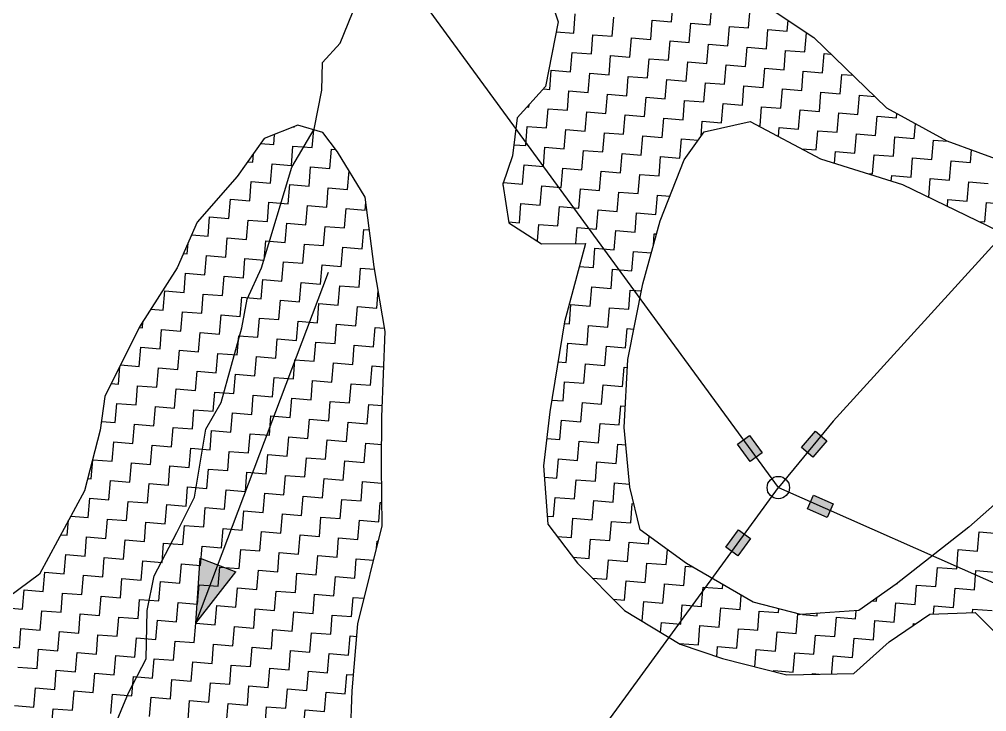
# Model space of a CAD drawing. Header units: metres. Extents: x 286589 to 288713, y 2001360 to 2004418.
# Drawn here: x 287109.2 to 287371.2, y 2003675.7 to 2003863 of the extents above; entities that cross this region are included whole.
import ezdxf

# ---------------------------------------------------------------- set-up
doc = ezdxf.new("R2010")
doc.units = ezdxf.units.M
doc.header["$MEASUREMENT"] = 0
for name, color, linetype in [('LINE_WATER', 4, 'Continuous'), ('POLY_HATCH', 12, 'Continuous'), ('POLY_PARCEL', 6, 'Continuous')]:
    doc.layers.add(name, color=color, linetype=linetype)

msp = doc.modelspace()

# ---------------------------------------------------------------- hatches: boundary and pattern name
for points in [[(287306.94, 2003750.42), (287303.68, 2003748.04), (287307.12, 2003743.34), (287310.38, 2003745.72)], [(287327.91, 2003748.93), (287324.87, 2003751.57), (287321.05, 2003747.16), (287324.09, 2003744.52)], [(287328.04, 2003728.21), (287329.67, 2003731.9), (287324.34, 2003734.26), (287322.71, 2003730.57)], [(287300.53, 2003720.17), (287303.78, 2003717.79), (287307.22, 2003722.5), (287303.96, 2003724.87)]]:
    msp.add_hatch(color=256).paths.add_polyline_path(points)
h = msp.add_hatch(color=256)
h.paths.add_polyline_path([(287162.99, 2003715.33), (287158.17, 2003717.16), (287157.03, 2003699.56)])
h.paths.add_polyline_path([(287157.03, 2003699.56), (287167.82, 2003713.51), (287162.99, 2003715.33)])

# ---------------------------------------------------------------- linework, layer by layer
for points in [[(287157.03, 2003699.56), (287192.96, 2003794.6)], [(287157.03, 2003699.56), (287158.17, 2003717.16)], [(287158.17, 2003717.16), (287167.82, 2003713.51)], [(287157.03, 2003699.56), (287167.82, 2003713.51)]]:
    msp.add_lwpolyline(points)
for points in [[(287307.12, 2003743.34), (287303.68, 2003748.04), (287306.94, 2003750.42), (287310.38, 2003745.72)], [(287321.05, 2003747.16), (287324.87, 2003751.57), (287327.91, 2003748.93), (287324.09, 2003744.52)], [(287324.34, 2003734.26), (287329.67, 2003731.9), (287328.04, 2003728.21), (287322.71, 2003730.57)], [(287307.22, 2003722.5), (287303.78, 2003717.79), (287300.53, 2003720.17), (287303.96, 2003724.87)]]:
    msp.add_lwpolyline(points, close=True)
msp.add_circle((287314.78, 2003736.28), 3.04)
at = {"layer": 'LINE_WATER'}
for p, q in [((287196.11, 2003856.55), (287200.59, 2003867.7)), ((287191.32, 2003851.38), (287196.11, 2003856.55)), ((287191.1, 2003843.85), (287191.32, 2003851.38)), ((287189.05, 2003833.3), (287191.1, 2003843.85)), ((287183.05, 2003823.07), (287189.05, 2003833.3)), ((287174.8, 2003795.76), (287183.05, 2003823.07)), ((287170.94, 2003787.34), (287174.8, 2003795.76)), ((287169.51, 2003779.52), (287170.94, 2003787.34)), ((287163.89, 2003759.33), (287169.51, 2003779.52)), ((287159.72, 2003752.13), (287163.89, 2003759.33)), ((287156.64, 2003733.72), (287159.72, 2003752.13)), ((287151.89, 2003724.18), (287156.64, 2003733.72)), ((287145.76, 2003712.37), (287151.89, 2003724.18)), ((287143.8, 2003703), (287145.76, 2003712.37)), ((287143.53, 2003689.92), (287143.8, 2003703)), ((287138.81, 2003680.78), (287143.53, 2003689.92)), ((287134.85, 2003671.18), (287138.81, 2003680.78))]:
    msp.add_line(p, q, dxfattribs=at)
at = {"layer": 'POLY_HATCH', "linetype": 'Continuous'}
for p, q in [((287285.86, 2003862.4), (287286.29, 2003867.62)), ((287296.3, 2003861.55), (287296.73, 2003866.76)), ((287306.74, 2003860.7), (287307.16, 2003865.91)), ((287259.35, 2003859.31), (287259.77, 2003864.52)), ((287269.78, 2003858.46), (287270.21, 2003863.67)), ((287280.22, 2003857.6), (287280.65, 2003862.82)), ((287280.65, 2003862.82), (287285.86, 2003862.4)), ((287290.66, 2003856.75), (287291.08, 2003861.97)), ((287291.08, 2003861.97), (287296.3, 2003861.55)), ((287317.17, 2003859.85), (287317.41, 2003862.78)), ((287254.64, 2003859.69), (287259.35, 2003859.31)), ((287301.09, 2003855.9), (287301.52, 2003861.12)), ((287301.52, 2003861.12), (287306.74, 2003860.7)), ((287311.53, 2003855.05), (287311.95, 2003860.27)), ((287311.95, 2003860.27), (287317.17, 2003859.85)), ((287321.97, 2003854.2), (287322.39, 2003859.42)), ((287322.39, 2003859.42), (287322.45, 2003859.41)), ((287264.14, 2003853.66), (287264.57, 2003858.88)), ((287264.57, 2003858.88), (287269.78, 2003858.46)), ((287274.58, 2003852.81), (287275, 2003858.03)), ((287275, 2003858.03), (287280.22, 2003857.6)), ((287285.01, 2003851.96), (287285.44, 2003857.18)), ((287285.44, 2003857.18), (287290.66, 2003856.75)), ((287253.63, 2003854.52), (287253.71, 2003854.51)), ((287253.71, 2003854.51), (287253.76, 2003855.15)), ((287258.5, 2003848.87), (287258.92, 2003854.09)), ((287258.92, 2003854.09), (287264.14, 2003853.66)), ((287295.45, 2003851.11), (287295.88, 2003856.33)), ((287295.88, 2003856.33), (287301.09, 2003855.9)), ((287305.89, 2003850.26), (287306.31, 2003855.48)), ((287306.31, 2003855.48), (287311.53, 2003855.05)), ((287316.32, 2003849.41), (287316.75, 2003854.63)), ((287316.75, 2003854.63), (287321.97, 2003854.2)), ((287268.93, 2003848.02), (287269.36, 2003853.24)), ((287269.36, 2003853.24), (287274.58, 2003852.81)), ((287279.37, 2003847.17), (287279.8, 2003852.39)), ((287279.8, 2003852.39), (287285.01, 2003851.96)), ((287289.81, 2003846.32), (287290.23, 2003851.54)), ((287290.23, 2003851.54), (287295.45, 2003851.11)), ((287326.76, 2003848.56), (287327.18, 2003853.78)), ((287327.18, 2003853.78), (287329.03, 2003853.63)), ((287252.85, 2003844.08), (287253.28, 2003849.3)), ((287253.28, 2003849.3), (287258.5, 2003848.87)), ((287300.24, 2003845.47), (287300.67, 2003850.69)), ((287300.67, 2003850.69), (287305.89, 2003850.26)), ((287310.68, 2003844.62), (287311.1, 2003849.83)), ((287311.1, 2003849.83), (287316.32, 2003849.41)), ((287321.12, 2003843.77), (287321.54, 2003848.98)), ((287321.54, 2003848.98), (287326.76, 2003848.56)), ((287263.29, 2003843.23), (287263.72, 2003848.44)), ((287263.72, 2003848.44), (287268.93, 2003848.02)), ((287273.73, 2003842.38), (287274.15, 2003847.59)), ((287274.15, 2003847.59), (287279.37, 2003847.17)), ((287284.16, 2003841.53), (287284.59, 2003846.74)), ((287284.59, 2003846.74), (287289.81, 2003846.32)), ((287331.55, 2003842.92), (287331.98, 2003848.13)), ((287331.98, 2003848.13), (287334.95, 2003847.89)), ((287251.16, 2003844.22), (287252.85, 2003844.08)), ((287257.65, 2003838.43), (287258.07, 2003843.65)), ((287258.07, 2003843.65), (287263.29, 2003843.23)), ((287294.6, 2003840.67), (287295.02, 2003845.89)), ((287295.02, 2003845.89), (287300.24, 2003845.47)), ((287305.04, 2003839.82), (287305.46, 2003845.04)), ((287305.46, 2003845.04), (287310.68, 2003844.62)), ((287315.47, 2003838.97), (287315.9, 2003844.19)), ((287315.9, 2003844.19), (287321.12, 2003843.77)), ((287268.08, 2003837.58), (287268.51, 2003842.8)), ((287268.51, 2003842.8), (287273.73, 2003842.38)), ((287278.52, 2003836.73), (287278.94, 2003841.95)), ((287278.94, 2003841.95), (287284.16, 2003841.53)), ((287288.96, 2003835.88), (287289.38, 2003841.1)), ((287289.38, 2003841.1), (287294.6, 2003840.67)), ((287325.91, 2003838.12), (287326.33, 2003843.34)), ((287326.33, 2003843.34), (287331.55, 2003842.92)), ((287336.34, 2003837.27), (287336.77, 2003842.49)), ((287336.77, 2003842.49), (287340.87, 2003842.16)), ((287246.77, 2003839.32), (287247.21, 2003839.28)), ((287247.21, 2003839.28), (287247.26, 2003839.87)), ((287252, 2003833.64), (287252.43, 2003838.86)), ((287252.43, 2003838.86), (287257.65, 2003838.43)), ((287299.39, 2003835.03), (287299.82, 2003840.25)), ((287299.82, 2003840.25), (287305.04, 2003839.82)), ((287309.83, 2003834.18), (287310.25, 2003839.4)), ((287310.25, 2003839.4), (287315.47, 2003838.97)), ((287320.26, 2003833.33), (287320.69, 2003838.55)), ((287320.69, 2003838.55), (287325.91, 2003838.12)), ((287262.44, 2003832.79), (287262.87, 2003838.01)), ((287262.87, 2003838.01), (287268.08, 2003837.58)), ((287272.88, 2003831.94), (287273.3, 2003837.16)), ((287273.3, 2003837.16), (287278.52, 2003836.73)), ((287283.31, 2003831.09), (287283.74, 2003836.31)), ((287283.74, 2003836.31), (287288.96, 2003835.88)), ((287330.7, 2003832.48), (287331.13, 2003837.7)), ((287331.13, 2003837.7), (287336.34, 2003837.27)), ((287341.14, 2003831.63), (287341.56, 2003836.85)), ((287341.56, 2003836.85), (287346.78, 2003836.42)), ((287346.78, 2003836.42), (287346.87, 2003837.53)), ((287183.5, 2003833.97), (287183.74, 2003833.95)), ((287183.74, 2003833.95), (287183.75, 2003834.08)), ((287188.54, 2003828.31), (287188.93, 2003833.15)), ((287246.36, 2003828.85), (287246.79, 2003834.07)), ((287246.79, 2003834.07), (287252, 2003833.64)), ((287256.8, 2003828), (287257.22, 2003833.22)), ((287257.22, 2003833.22), (287262.44, 2003832.79)), ((287293.85, 2003831.45), (287294.17, 2003835.46)), ((287294.17, 2003835.46), (287299.39, 2003835.03)), ((287309.39, 2003834.22), (287309.83, 2003834.18)), ((287314.85, 2003831.33), (287315.05, 2003833.75)), ((287315.05, 2003833.75), (287320.26, 2003833.33)), ((287351.57, 2003830.78), (287351.9, 2003834.78)), ((287178.1, 2003829.16), (287178.32, 2003831.89)), ((287267.23, 2003827.15), (287267.66, 2003832.36)), ((287267.66, 2003832.36), (287272.88, 2003831.94)), ((287277.67, 2003826.3), (287278.09, 2003831.51)), ((287278.09, 2003831.51), (287283.31, 2003831.09)), ((287288.11, 2003825.45), (287288.53, 2003830.66)), ((287288.53, 2003830.66), (287293.04, 2003830.3)), ((287325.06, 2003827.69), (287325.48, 2003832.9)), ((287325.48, 2003832.9), (287330.7, 2003832.48)), ((287335.49, 2003826.84), (287335.92, 2003832.05)), ((287335.92, 2003832.05), (287341.14, 2003831.63)), ((287345.93, 2003825.98), (287346.35, 2003831.2)), ((287346.35, 2003831.2), (287351.57, 2003830.78)), ((287174.56, 2003829.45), (287178.1, 2003829.16)), ((287182.89, 2003823.52), (287183.32, 2003828.73)), ((287183.32, 2003828.73), (287188.54, 2003828.31)), ((287193.33, 2003822.67), (287193.75, 2003827.88)), ((287193.75, 2003827.88), (287194.92, 2003827.79)), ((287243.16, 2003829.11), (287246.36, 2003828.85)), ((287251.15, 2003823.2), (287251.58, 2003828.42)), ((287251.58, 2003828.42), (287256.8, 2003828)), ((287321.15, 2003828), (287325.06, 2003827.69)), ((287356.37, 2003825.13), (287356.79, 2003830.35)), ((287356.79, 2003830.35), (287360.73, 2003830.03)), ((287172.46, 2003824.37), (287172.65, 2003826.74)), ((287261.59, 2003822.35), (287262.01, 2003827.57)), ((287262.01, 2003827.57), (287267.23, 2003827.15)), ((287272.03, 2003821.5), (287272.45, 2003826.72)), ((287272.45, 2003826.72), (287277.67, 2003826.3)), ((287282.46, 2003820.65), (287282.89, 2003825.87)), ((287282.89, 2003825.87), (287288.11, 2003825.45)), ((287330.02, 2003824.12), (287330.28, 2003827.26)), ((287330.28, 2003827.26), (287335.49, 2003826.84)), ((287340.29, 2003821.19), (287340.71, 2003826.41)), ((287340.71, 2003826.41), (287345.93, 2003825.98)), ((287350.72, 2003820.34), (287351.15, 2003825.56)), ((287351.15, 2003825.56), (287356.37, 2003825.13)), ((287366.8, 2003824.28), (287367.08, 2003827.72)), ((287171.05, 2003824.48), (287172.46, 2003824.37)), ((287177.25, 2003818.72), (287177.67, 2003823.94)), ((287177.67, 2003823.94), (287182.89, 2003823.52)), ((287187.69, 2003817.87), (287188.11, 2003823.09)), ((287188.11, 2003823.09), (287193.33, 2003822.67)), ((287245.51, 2003818.41), (287245.94, 2003823.63)), ((287245.94, 2003823.63), (287251.15, 2003823.2)), ((287255.95, 2003817.56), (287256.37, 2003822.78)), ((287256.37, 2003822.78), (287261.59, 2003822.35)), ((287361.16, 2003819.49), (287361.58, 2003824.71)), ((287361.58, 2003824.71), (287366.8, 2003824.28)), ((287198.12, 2003817.02), (287198.53, 2003822.05)), ((287266.38, 2003816.71), (287266.81, 2003821.93)), ((287266.81, 2003821.93), (287272.03, 2003821.5)), ((287276.82, 2003815.86), (287277.24, 2003821.08)), ((287277.24, 2003821.08), (287282.46, 2003820.65)), ((287338.92, 2003821.3), (287340.29, 2003821.19)), ((287345.38, 2003819.26), (287345.5, 2003820.77)), ((287345.5, 2003820.77), (287350.72, 2003820.34)), ((287171.61, 2003813.93), (287172.03, 2003819.15)), ((287172.03, 2003819.15), (287177.25, 2003818.72)), ((287182.04, 2003813.08), (287182.47, 2003818.3)), ((287182.47, 2003818.3), (287187.69, 2003817.87)), ((287192.48, 2003812.23), (287192.9, 2003817.45)), ((287192.9, 2003817.45), (287198.12, 2003817.02)), ((287240.23, 2003818.07), (287240.29, 2003818.78)), ((287240.3, 2003818.84), (287245.51, 2003818.41)), ((287250.3, 2003812.77), (287250.73, 2003817.99)), ((287250.73, 2003817.99), (287255.95, 2003817.56)), ((287355.53, 2003814.86), (287355.94, 2003819.92)), ((287355.94, 2003819.92), (287361.16, 2003819.49)), ((287365.95, 2003813.85), (287366.38, 2003819.07)), ((287366.38, 2003819.07), (287371.59, 2003818.64)), ((287260.74, 2003811.92), (287261.16, 2003817.14)), ((287261.16, 2003817.14), (287266.38, 2003816.71)), ((287271.17, 2003811.07), (287271.6, 2003816.29)), ((287271.6, 2003816.29), (287276.82, 2003815.86)), ((287281.61, 2003810.22), (287282.04, 2003815.43)), ((287282.04, 2003815.43), (287285.41, 2003815.16)), ((287165.96, 2003809.14), (287166.39, 2003814.36)), ((287166.39, 2003814.36), (287171.61, 2003813.93)), ((287176.4, 2003808.29), (287176.82, 2003813.51)), ((287176.82, 2003813.51), (287182.04, 2003813.08)), ((287186.83, 2003807.44), (287187.26, 2003812.65)), ((287187.26, 2003812.65), (287192.48, 2003812.23)), ((287202.91, 2003811.38), (287203.08, 2003813.43)), ((287244.66, 2003807.98), (287245.08, 2003813.19)), ((287245.08, 2003813.19), (287250.3, 2003812.77)), ((287255.1, 2003807.13), (287255.52, 2003812.34)), ((287255.52, 2003812.34), (287260.74, 2003811.92)), ((287360.58, 2003812.42), (287360.73, 2003814.27)), ((287360.73, 2003814.27), (287365.95, 2003813.85)), ((287370.74, 2003808.2), (287371.17, 2003813.42)), ((287371.17, 2003813.42), (287376.39, 2003813)), ((287160.32, 2003804.34), (287160.74, 2003809.56)), ((287160.74, 2003809.56), (287165.96, 2003809.14)), ((287197.27, 2003806.59), (287197.7, 2003811.8)), ((287197.7, 2003811.8), (287202.91, 2003811.38)), ((287265.53, 2003806.27), (287265.96, 2003811.49)), ((287265.96, 2003811.49), (287271.17, 2003811.07)), ((287275.97, 2003805.42), (287276.39, 2003810.64)), ((287276.39, 2003810.64), (287281.61, 2003810.22)), ((287170.76, 2003803.49), (287171.18, 2003808.71)), ((287171.18, 2003808.71), (287176.4, 2003808.29)), ((287181.19, 2003802.64), (287181.62, 2003807.86)), ((287181.62, 2003807.86), (287186.83, 2003807.44)), ((287191.63, 2003801.79), (287192.05, 2003807.01)), ((287192.05, 2003807.01), (287197.27, 2003806.59)), ((287241.74, 2003808.21), (287244.66, 2003807.98)), ((287249.51, 2003803.07), (287249.88, 2003807.55)), ((287249.88, 2003807.55), (287255.1, 2003807.13)), ((287369.04, 2003808.34), (287370.74, 2003808.2)), ((287155.89, 2003804.71), (287160.32, 2003804.34)), ((287202.06, 2003800.94), (287202.49, 2003806.16)), ((287202.49, 2003806.16), (287204.02, 2003806.04)), ((287259.96, 2003802.34), (287260.31, 2003806.7)), ((287260.31, 2003806.7), (287265.53, 2003806.27)), ((287270.32, 2003800.63), (287270.75, 2003805.85)), ((287270.75, 2003805.85), (287275.97, 2003805.42)), ((287280.93, 2003801.81), (287281.19, 2003805)), ((287281.19, 2003805), (287281.79, 2003804.95)), ((287154.68, 2003799.55), (287154.92, 2003802.5)), ((287165.11, 2003798.7), (287165.54, 2003803.92)), ((287165.54, 2003803.92), (287170.76, 2003803.49)), ((287175.55, 2003797.85), (287175.97, 2003803.07)), ((287175.97, 2003803.07), (287181.19, 2003802.64)), ((287185.98, 2003797), (287186.41, 2003802.22)), ((287186.41, 2003802.22), (287191.63, 2003801.79)), ((287153.66, 2003799.64), (287154.68, 2003799.55)), ((287159.47, 2003793.91), (287159.89, 2003799.13)), ((287159.89, 2003799.13), (287165.11, 2003798.7)), ((287196.42, 2003796.15), (287196.85, 2003801.37)), ((287196.85, 2003801.37), (287202.06, 2003800.94)), ((287264.68, 2003795.84), (287265.11, 2003801.06)), ((287265.11, 2003801.06), (287270.32, 2003800.63)), ((287275.12, 2003794.99), (287275.54, 2003800.21)), ((287275.54, 2003800.21), (287280.38, 2003799.81)), ((287169.9, 2003793.06), (287170.33, 2003798.28)), ((287170.33, 2003798.28), (287175.55, 2003797.85)), ((287180.34, 2003792.21), (287180.77, 2003797.43)), ((287180.77, 2003797.43), (287185.98, 2003797)), ((287190.78, 2003791.36), (287191.2, 2003796.57)), ((287191.2, 2003796.57), (287196.42, 2003796.15)), ((287153.82, 2003789.12), (287154.25, 2003794.33)), ((287154.25, 2003794.33), (287159.47, 2003793.91)), ((287201.21, 2003790.51), (287201.64, 2003795.72)), ((287201.64, 2003795.72), (287205.4, 2003795.42)), ((287260.85, 2003796.15), (287264.68, 2003795.84)), ((287269.47, 2003790.19), (287269.9, 2003795.41)), ((287269.9, 2003795.41), (287275.12, 2003794.99)), ((287164.26, 2003788.27), (287164.69, 2003793.48)), ((287164.69, 2003793.48), (287169.9, 2003793.06)), ((287174.7, 2003787.41), (287175.12, 2003792.63)), ((287175.12, 2003792.63), (287180.34, 2003792.21)), ((287185.13, 2003786.56), (287185.56, 2003791.78)), ((287185.56, 2003791.78), (287190.78, 2003791.36)), ((287148.18, 2003784.32), (287148.61, 2003789.54)), ((287148.61, 2003789.54), (287153.82, 2003789.12)), ((287158.62, 2003783.47), (287159.04, 2003788.69)), ((287159.04, 2003788.69), (287164.26, 2003788.27)), ((287195.57, 2003785.71), (287195.99, 2003790.93)), ((287195.99, 2003790.93), (287201.21, 2003790.51)), ((287206.01, 2003784.86), (287206.39, 2003789.62)), ((287263.83, 2003785.4), (287264.26, 2003790.62)), ((287264.26, 2003790.62), (287269.47, 2003790.19)), ((287274.27, 2003784.55), (287274.69, 2003789.77)), ((287274.69, 2003789.77), (287277.7, 2003789.52)), ((287169.05, 2003782.62), (287169.48, 2003787.84)), ((287169.48, 2003787.84), (287174.7, 2003787.41)), ((287179.49, 2003781.77), (287179.92, 2003786.99)), ((287179.92, 2003786.99), (287185.13, 2003786.56)), ((287189.93, 2003780.92), (287190.35, 2003786.14)), ((287190.35, 2003786.14), (287195.57, 2003785.71)), ((287144.82, 2003784.6), (287148.18, 2003784.32)), ((287152.97, 2003778.68), (287153.4, 2003783.9)), ((287153.4, 2003783.9), (287158.62, 2003783.47)), ((287200.36, 2003780.07), (287200.79, 2003785.29)), ((287200.79, 2003785.29), (287206.01, 2003784.86)), ((287258.19, 2003780.61), (287258.61, 2003785.83)), ((287258.61, 2003785.83), (287263.83, 2003785.4)), ((287268.62, 2003779.76), (287269.05, 2003784.98)), ((287269.05, 2003784.98), (287274.27, 2003784.55)), ((287142.54, 2003779.53), (287142.68, 2003781.24)), ((287163.41, 2003777.83), (287163.84, 2003783.05)), ((287163.84, 2003783.05), (287169.05, 2003782.62)), ((287173.85, 2003776.98), (287174.27, 2003782.2)), ((287174.27, 2003782.2), (287179.49, 2003781.77)), ((287184.28, 2003776.13), (287184.71, 2003781.35)), ((287184.71, 2003781.35), (287189.93, 2003780.92)), ((287256.77, 2003780.72), (287258.19, 2003780.61)), ((287141.66, 2003779.6), (287142.54, 2003779.53)), ((287147.33, 2003773.89), (287147.76, 2003779.11)), ((287147.76, 2003779.11), (287152.97, 2003778.68)), ((287157.77, 2003773.04), (287158.19, 2003778.25)), ((287158.19, 2003778.25), (287163.41, 2003777.83)), ((287194.72, 2003775.28), (287195.14, 2003780.5)), ((287195.14, 2003780.5), (287200.36, 2003780.07)), ((287205.16, 2003774.43), (287205.58, 2003779.64)), ((287205.58, 2003779.64), (287208.15, 2003779.44)), ((287262.98, 2003774.97), (287263.4, 2003780.18)), ((287263.4, 2003780.18), (287268.62, 2003779.76)), ((287273.42, 2003774.12), (287273.84, 2003779.33)), ((287273.84, 2003779.33), (287275.66, 2003779.19)), ((287168.2, 2003772.19), (287168.63, 2003777.4)), ((287168.63, 2003777.4), (287173.85, 2003776.98)), ((287178.64, 2003771.34), (287179.06, 2003776.55)), ((287179.06, 2003776.55), (287184.28, 2003776.13)), ((287189.08, 2003770.48), (287189.5, 2003775.7)), ((287189.5, 2003775.7), (287194.72, 2003775.28)), ((287141.69, 2003769.09), (287142.11, 2003774.31)), ((287142.11, 2003774.31), (287147.33, 2003773.89)), ((287152.12, 2003768.24), (287152.55, 2003773.46)), ((287152.55, 2003773.46), (287157.77, 2003773.04)), ((287199.51, 2003769.63), (287199.94, 2003774.85)), ((287199.94, 2003774.85), (287205.16, 2003774.43)), ((287257.34, 2003770.17), (287257.76, 2003775.39)), ((287257.76, 2003775.39), (287262.98, 2003774.97)), ((287267.77, 2003769.32), (287268.2, 2003774.54)), ((287268.2, 2003774.54), (287273.42, 2003774.12)), ((287162.56, 2003767.39), (287162.98, 2003772.61)), ((287162.98, 2003772.61), (287168.2, 2003772.19)), ((287173, 2003766.54), (287173.42, 2003771.76)), ((287173.42, 2003771.76), (287178.64, 2003771.34)), ((287183.43, 2003765.69), (287183.86, 2003770.91)), ((287183.86, 2003770.91), (287189.08, 2003770.48)), ((287255.08, 2003770.36), (287257.34, 2003770.17)), ((287136.04, 2003764.3), (287136.44, 2003769.1)), ((287136.64, 2003769.51), (287141.69, 2003769.09)), ((287146.48, 2003763.45), (287146.91, 2003768.67)), ((287146.91, 2003768.67), (287152.12, 2003768.24)), ((287156.92, 2003762.6), (287157.34, 2003767.82)), ((287157.34, 2003767.82), (287162.56, 2003767.39)), ((287193.87, 2003764.84), (287194.29, 2003770.06)), ((287194.29, 2003770.06), (287199.51, 2003769.63)), ((287204.3, 2003763.99), (287204.73, 2003769.21)), ((287204.73, 2003769.21), (287207.93, 2003768.95)), ((287262.13, 2003764.53), (287262.55, 2003769.75)), ((287262.55, 2003769.75), (287267.77, 2003769.32)), ((287272.56, 2003763.68), (287272.99, 2003768.9)), ((287272.99, 2003768.9), (287273.92, 2003768.82)), ((287167.35, 2003761.75), (287167.78, 2003766.97)), ((287167.78, 2003766.97), (287173, 2003766.54)), ((287177.79, 2003760.9), (287178.21, 2003766.12)), ((287178.21, 2003766.12), (287183.43, 2003765.69)), ((287188.22, 2003760.05), (287188.65, 2003765.27)), ((287188.65, 2003765.27), (287193.87, 2003764.84)), ((287134.12, 2003764.46), (287136.04, 2003764.3)), ((287140.84, 2003758.66), (287141.26, 2003763.88)), ((287141.26, 2003763.88), (287146.48, 2003763.45)), ((287151.27, 2003757.81), (287151.7, 2003763.03)), ((287151.7, 2003763.03), (287156.92, 2003762.6)), ((287198.66, 2003759.2), (287199.09, 2003764.42)), ((287199.09, 2003764.42), (287204.3, 2003763.99)), ((287256.49, 2003759.74), (287256.91, 2003764.96)), ((287256.91, 2003764.96), (287262.13, 2003764.53)), ((287266.92, 2003758.89), (287267.35, 2003764.1)), ((287267.35, 2003764.1), (287272.56, 2003763.68)), ((287161.71, 2003756.96), (287162.13, 2003762.17)), ((287162.13, 2003762.17), (287167.35, 2003761.75)), ((287172.15, 2003756.11), (287172.57, 2003761.32)), ((287172.57, 2003761.32), (287177.79, 2003760.9)), ((287182.58, 2003755.26), (287183.01, 2003760.47)), ((287183.01, 2003760.47), (287188.22, 2003760.05)), ((287253.4, 2003759.99), (287256.49, 2003759.74)), ((287135.19, 2003753.87), (287135.62, 2003759.08)), ((287135.62, 2003759.08), (287140.84, 2003758.66)), ((287145.63, 2003753.01), (287146.05, 2003758.23)), ((287146.05, 2003758.23), (287151.27, 2003757.81)), ((287156.07, 2003752.16), (287156.49, 2003757.38)), ((287156.49, 2003757.38), (287161.71, 2003756.96)), ((287193.02, 2003754.4), (287193.44, 2003759.62)), ((287193.44, 2003759.62), (287198.66, 2003759.2)), ((287203.45, 2003753.55), (287203.88, 2003758.77)), ((287203.88, 2003758.77), (287207.52, 2003758.48)), ((287261.28, 2003754.09), (287261.7, 2003759.31)), ((287261.7, 2003759.31), (287266.92, 2003758.89)), ((287271.71, 2003753.24), (287272.14, 2003758.46)), ((287272.14, 2003758.46), (287273.34, 2003758.36)), ((287166.5, 2003751.31), (287166.93, 2003756.53)), ((287166.93, 2003756.53), (287172.15, 2003756.11)), ((287176.94, 2003750.46), (287177.36, 2003755.68)), ((287177.36, 2003755.68), (287182.58, 2003755.26)), ((287187.37, 2003749.61), (287187.8, 2003754.83)), ((287187.8, 2003754.83), (287193.02, 2003754.4)), ((287255.63, 2003749.3), (287256.06, 2003754.52)), ((287256.06, 2003754.52), (287261.28, 2003754.09)), ((287131.44, 2003754.17), (287135.19, 2003753.87)), ((287139.99, 2003748.22), (287140.41, 2003753.44)), ((287140.41, 2003753.44), (287145.63, 2003753.01)), ((287150.42, 2003747.37), (287150.85, 2003752.59)), ((287150.85, 2003752.59), (287156.07, 2003752.16)), ((287197.81, 2003748.76), (287198.24, 2003753.98)), ((287198.24, 2003753.98), (287203.45, 2003753.55)), ((287266.07, 2003748.45), (287266.5, 2003753.67)), ((287266.5, 2003753.67), (287271.71, 2003753.24)), ((287160.86, 2003746.52), (287161.28, 2003751.74)), ((287161.28, 2003751.74), (287166.5, 2003751.31)), ((287171.29, 2003745.67), (287171.72, 2003750.89)), ((287171.72, 2003750.89), (287176.94, 2003750.46)), ((287181.73, 2003744.82), (287182.16, 2003750.04)), ((287182.16, 2003750.04), (287187.37, 2003749.61)), ((287252.05, 2003749.59), (287255.63, 2003749.3)), ((287134.34, 2003743.43), (287134.77, 2003748.65)), ((287134.77, 2003748.65), (287139.99, 2003748.22)), ((287144.78, 2003742.58), (287145.2, 2003747.8)), ((287145.2, 2003747.8), (287150.42, 2003747.37)), ((287155.21, 2003741.73), (287155.64, 2003746.95)), ((287155.64, 2003746.95), (287160.86, 2003746.52)), ((287192.17, 2003743.97), (287192.59, 2003749.19)), ((287192.59, 2003749.19), (287197.81, 2003748.76)), ((287202.6, 2003743.12), (287203.03, 2003748.34)), ((287203.03, 2003748.34), (287207.35, 2003747.98)), ((287260.43, 2003743.66), (287260.85, 2003748.88)), ((287260.85, 2003748.88), (287266.07, 2003748.45)), ((287270.86, 2003742.81), (287271.29, 2003748.02)), ((287271.29, 2003748.02), (287273.46, 2003747.85)), ((287165.65, 2003740.88), (287166.08, 2003746.1)), ((287166.08, 2003746.1), (287171.29, 2003745.67)), ((287176.09, 2003740.03), (287176.51, 2003745.24)), ((287176.51, 2003745.24), (287181.73, 2003744.82)), ((287186.52, 2003739.18), (287186.95, 2003744.39)), ((287186.95, 2003744.39), (287192.17, 2003743.97)), ((287254.78, 2003738.86), (287255.21, 2003744.08)), ((287255.21, 2003744.08), (287260.43, 2003743.66)), ((287128.7, 2003738.64), (287129.12, 2003743.85)), ((287129.12, 2003743.85), (287134.34, 2003743.43)), ((287139.14, 2003737.79), (287139.56, 2003743)), ((287139.56, 2003743), (287144.78, 2003742.58)), ((287149.57, 2003736.94), (287150, 2003742.15)), ((287150, 2003742.15), (287155.21, 2003741.73)), ((287196.96, 2003738.33), (287197.38, 2003743.54)), ((287197.38, 2003743.54), (287202.6, 2003743.12)), ((287265.22, 2003738.01), (287265.65, 2003743.23)), ((287265.65, 2003743.23), (287270.86, 2003742.81)), ((287160.01, 2003736.08), (287160.43, 2003741.3)), ((287160.43, 2003741.3), (287165.65, 2003740.88)), ((287170.44, 2003735.23), (287170.87, 2003740.45)), ((287170.87, 2003740.45), (287176.09, 2003740.03)), ((287180.88, 2003734.38), (287181.31, 2003739.6)), ((287181.31, 2003739.6), (287186.52, 2003739.18)), ((287251.43, 2003739.14), (287254.78, 2003738.86)), ((287127.68, 2003738.72), (287128.7, 2003738.64)), ((287133.49, 2003732.99), (287133.92, 2003738.21)), ((287133.92, 2003738.21), (287139.14, 2003737.79)), ((287143.93, 2003732.14), (287144.35, 2003737.36)), ((287144.35, 2003737.36), (287149.57, 2003736.94)), ((287154.36, 2003731.29), (287154.79, 2003736.51)), ((287154.79, 2003736.51), (287160.01, 2003736.08)), ((287191.32, 2003733.53), (287191.74, 2003738.75)), ((287191.74, 2003738.75), (287196.96, 2003738.33)), ((287201.75, 2003732.68), (287202.18, 2003737.9)), ((287202.18, 2003737.9), (287207.35, 2003737.48)), ((287259.58, 2003733.22), (287260, 2003738.44)), ((287260, 2003738.44), (287265.22, 2003738.01)), ((287270.01, 2003732.37), (287270.44, 2003737.59)), ((287270.44, 2003737.59), (287274.45, 2003737.26)), ((287164.8, 2003730.44), (287165.23, 2003735.66)), ((287165.23, 2003735.66), (287170.44, 2003735.23)), ((287175.24, 2003729.59), (287175.66, 2003734.81)), ((287175.66, 2003734.81), (287180.88, 2003734.38)), ((287185.67, 2003728.74), (287186.1, 2003733.96)), ((287186.1, 2003733.96), (287191.32, 2003733.53)), ((287253.93, 2003728.43), (287254.36, 2003733.65)), ((287254.36, 2003733.65), (287259.58, 2003733.22)), ((287127.85, 2003728.2), (287128.27, 2003733.42)), ((287128.27, 2003733.42), (287133.49, 2003732.99)), ((287138.28, 2003727.35), (287138.71, 2003732.57)), ((287138.71, 2003732.57), (287143.93, 2003732.14)), ((287148.72, 2003726.5), (287149.15, 2003731.72)), ((287149.15, 2003731.72), (287154.36, 2003731.29)), ((287196.11, 2003727.89), (287196.53, 2003733.11)), ((287196.53, 2003733.11), (287201.75, 2003732.68)), ((287206.55, 2003727.04), (287206.97, 2003732.26)), ((287206.97, 2003732.26), (287207.4, 2003732.22)), ((287264.37, 2003727.58), (287264.79, 2003732.8)), ((287264.79, 2003732.8), (287270.01, 2003732.37)), ((287274.81, 2003726.73), (287275.23, 2003731.95)), ((287275.23, 2003731.95), (287275.63, 2003731.91)), ((287123.13, 2003728.58), (287127.85, 2003728.2)), ((287159.16, 2003725.65), (287159.58, 2003730.87)), ((287159.58, 2003730.87), (287164.8, 2003730.44)), ((287169.59, 2003724.8), (287170.02, 2003730.02)), ((287170.02, 2003730.02), (287175.24, 2003729.59)), ((287180.03, 2003723.95), (287180.45, 2003729.16)), ((287180.45, 2003729.16), (287185.67, 2003728.74)), ((287190.47, 2003723.1), (287190.89, 2003728.31)), ((287190.89, 2003728.31), (287196.11, 2003727.89)), ((287252.21, 2003728.57), (287253.93, 2003728.43)), ((287122.2, 2003723.41), (287122.54, 2003727.49)), ((287132.64, 2003722.56), (287133.07, 2003727.77)), ((287133.07, 2003727.77), (287138.28, 2003727.35)), ((287143.08, 2003721.71), (287143.5, 2003726.92)), ((287143.5, 2003726.92), (287148.72, 2003726.5)), ((287153.51, 2003720.86), (287153.94, 2003726.07)), ((287153.94, 2003726.07), (287159.16, 2003725.65)), ((287200.9, 2003722.25), (287201.33, 2003727.46)), ((287201.33, 2003727.46), (287206.55, 2003727.04)), ((287258.73, 2003722.88), (287259.15, 2003728)), ((287259.15, 2003728), (287264.37, 2003727.58)), ((287269.16, 2003721.93), (287269.59, 2003727.15)), ((287269.59, 2003727.15), (287274.81, 2003726.73)), ((287120.42, 2003723.55), (287122.2, 2003723.41)), ((287163.95, 2003720), (287164.38, 2003725.22)), ((287164.38, 2003725.22), (287169.59, 2003724.8)), ((287174.39, 2003719.15), (287174.81, 2003724.37)), ((287174.81, 2003724.37), (287180.03, 2003723.95)), ((287184.82, 2003718.3), (287185.25, 2003723.52)), ((287185.25, 2003723.52), (287190.47, 2003723.1)), ((287254.86, 2003723.1), (287258.73, 2003722.78)), ((287279.6, 2003721.08), (287279.76, 2003723.1)), ((287368.73, 2003719.07), (287369.16, 2003724.29)), ((287369.16, 2003724.29), (287374.37, 2003723.86)), ((287127, 2003717.76), (287127.42, 2003722.98)), ((287127.42, 2003722.98), (287132.64, 2003722.56)), ((287137.43, 2003716.91), (287137.86, 2003722.13)), ((287137.86, 2003722.13), (287143.08, 2003721.71)), ((287147.87, 2003716.06), (287148.3, 2003721.28)), ((287148.3, 2003721.28), (287153.51, 2003720.86)), ((287195.26, 2003717.45), (287195.68, 2003722.67)), ((287195.68, 2003722.67), (287200.9, 2003722.25)), ((287205.97, 2003719.92), (287206.12, 2003721.82)), ((287206.12, 2003721.82), (287206.43, 2003721.79)), ((287258.73, 2003722.78), (287258.73, 2003722.88)), ((287263.77, 2003720.27), (287263.94, 2003722.36)), ((287263.94, 2003722.36), (287269.16, 2003721.93)), ((287273.96, 2003716.29), (287274.38, 2003721.51)), ((287274.38, 2003721.51), (287279.6, 2003721.08)), ((287121.35, 2003712.97), (287121.78, 2003718.19)), ((287121.78, 2003718.19), (287127, 2003717.76)), ((287158.31, 2003715.21), (287158.73, 2003720.43)), ((287158.73, 2003720.43), (287163.95, 2003720)), ((287168.74, 2003714.36), (287169.17, 2003719.58)), ((287169.17, 2003719.58), (287174.39, 2003719.15)), ((287179.18, 2003713.51), (287179.6, 2003718.73)), ((287179.6, 2003718.73), (287184.82, 2003718.3)), ((287189.61, 2003712.66), (287190.04, 2003717.88)), ((287190.04, 2003717.88), (287195.26, 2003717.45)), ((287263.52, 2003717.14), (287263.77, 2003720.27)), ((287284.39, 2003715.44), (287284.72, 2003719.51)), ((287363.09, 2003714.28), (287363.51, 2003719.5)), ((287363.51, 2003719.5), (287368.73, 2003719.07)), ((287131.79, 2003712.12), (287132.22, 2003717.34)), ((287132.22, 2003717.34), (287137.43, 2003716.91)), ((287142.23, 2003711.27), (287142.65, 2003716.49)), ((287142.65, 2003716.49), (287147.87, 2003716.06)), ((287152.66, 2003710.42), (287153.09, 2003715.64)), ((287153.09, 2003715.64), (287158.31, 2003715.21)), ((287200.05, 2003711.81), (287200.48, 2003717.03)), ((287200.48, 2003717.03), (287205.15, 2003716.65)), ((287259.13, 2003717.5), (287263.52, 2003717.14)), ((287268.31, 2003711.5), (287268.74, 2003716.72)), ((287268.74, 2003716.72), (287270.97, 2003716.53)), ((287270.97, 2003716.53), (287273.96, 2003716.29)), ((287278.89, 2003712.43), (287279.17, 2003715.87)), ((287279.17, 2003715.87), (287284.39, 2003715.44)), ((287115.71, 2003708.18), (287116.14, 2003713.4)), ((287116.14, 2003713.4), (287121.35, 2003712.97)), ((287163.1, 2003709.57), (287163.52, 2003714.79)), ((287163.52, 2003714.79), (287168.74, 2003714.36)), ((287173.54, 2003708.72), (287173.96, 2003713.94)), ((287173.96, 2003713.94), (287179.18, 2003713.51)), ((287183.97, 2003707.87), (287184.4, 2003713.09)), ((287184.4, 2003713.09), (287189.61, 2003712.66)), ((287289.18, 2003709.8), (287289.61, 2003715.01)), ((287289.61, 2003715.01), (287291.45, 2003714.86)), ((287357.44, 2003709.49), (287357.87, 2003714.7)), ((287357.87, 2003714.7), (287363.09, 2003714.28)), ((287367.88, 2003708.63), (287368.31, 2003713.85)), ((287368.31, 2003713.85), (287373.52, 2003713.43)), ((287126.15, 2003707.33), (287126.57, 2003712.55)), ((287126.57, 2003712.55), (287131.79, 2003712.12)), ((287136.58, 2003706.48), (287137.01, 2003711.7)), ((287137.01, 2003711.7), (287142.23, 2003711.27)), ((287147.02, 2003705.63), (287147.44, 2003710.84)), ((287147.44, 2003710.84), (287152.66, 2003710.42)), ((287157.46, 2003704.78), (287157.88, 2003709.99)), ((287157.88, 2003709.99), (287163.1, 2003709.57)), ((287194.41, 2003707.02), (287194.83, 2003712.23)), ((287194.83, 2003712.23), (287200.05, 2003711.81)), ((287264.39, 2003711.82), (287268.31, 2003711.5)), ((287273.1, 2003705.85), (287273.53, 2003711.07)), ((287273.53, 2003711.07), (287278.75, 2003710.65)), ((287278.75, 2003710.65), (287278.89, 2003712.43)), ((287283.93, 2003709.81), (287283.97, 2003710.22)), ((287283.97, 2003710.22), (287289.18, 2003709.8)), ((287299.62, 2003708.95), (287299.71, 2003710.09)), ((287346.84, 2003710.35), (287347.01, 2003710.34)), ((287347.01, 2003710.34), (287347.02, 2003710.49)), ((287110.07, 2003703.39), (287110.49, 2003708.6)), ((287110.49, 2003708.6), (287115.71, 2003708.18)), ((287120.5, 2003702.54), (287120.93, 2003707.75)), ((287120.93, 2003707.75), (287126.15, 2003707.33)), ((287167.89, 2003703.93), (287168.32, 2003709.14)), ((287168.32, 2003709.14), (287173.54, 2003708.72)), ((287178.33, 2003703.07), (287178.75, 2003708.29)), ((287178.75, 2003708.29), (287183.97, 2003707.87)), ((287188.76, 2003702.22), (287189.19, 2003707.44)), ((287189.19, 2003707.44), (287194.41, 2003707.02)), ((287283.54, 2003705), (287283.93, 2003709.81)), ((287294.01, 2003704.59), (287294.4, 2003709.37)), ((287294.4, 2003709.37), (287299.62, 2003708.95)), ((287351.8, 2003704.69), (287352.23, 2003709.91)), ((287352.23, 2003709.91), (287357.44, 2003709.49)), ((287362.24, 2003703.84), (287362.66, 2003709.06)), ((287362.66, 2003709.06), (287367.88, 2003708.63)), ((287130.94, 2003701.68), (287131.37, 2003706.9)), ((287131.37, 2003706.9), (287136.58, 2003706.48)), ((287141.38, 2003700.83), (287141.8, 2003706.05)), ((287141.8, 2003706.05), (287147.02, 2003705.63)), ((287151.81, 2003699.98), (287152.24, 2003705.2)), ((287152.24, 2003705.2), (287157.46, 2003704.78)), ((287199.2, 2003701.37), (287199.63, 2003706.59)), ((287199.63, 2003706.59), (287202.59, 2003706.35)), ((287270.06, 2003706.1), (287273.1, 2003705.85)), ((287277.9, 2003700.21), (287278.32, 2003705.43)), ((287278.32, 2003705.43), (287283.54, 2003705)), ((287304.41, 2003703.3), (287304.73, 2003707.18)), ((287340.29, 2003705.63), (287341.36, 2003705.54)), ((287341.36, 2003705.54), (287341.44, 2003706.46)), ((287346.16, 2003699.9), (287346.58, 2003705.12)), ((287346.58, 2003705.12), (287351.8, 2003704.69)), ((287104.85, 2003703.81), (287110.07, 2003703.39)), ((287114.86, 2003697.74), (287115.29, 2003702.96)), ((287115.29, 2003702.96), (287120.5, 2003702.54)), ((287125.3, 2003696.89), (287125.72, 2003702.11)), ((287125.72, 2003702.11), (287130.94, 2003701.68)), ((287162.25, 2003699.13), (287162.67, 2003704.35)), ((287162.67, 2003704.35), (287167.89, 2003703.93)), ((287172.68, 2003698.28), (287173.11, 2003703.5)), ((287173.11, 2003703.5), (287178.33, 2003703.07)), ((287183.12, 2003697.43), (287183.55, 2003702.65)), ((287183.55, 2003702.65), (287188.76, 2003702.22)), ((287288.33, 2003699.36), (287288.76, 2003704.58)), ((287288.76, 2003704.58), (287293.98, 2003704.15)), ((287293.98, 2003704.15), (287294.01, 2003704.59)), ((287299.05, 2003701.97), (287299.19, 2003703.73)), ((287299.19, 2003703.73), (287304.41, 2003703.3)), ((287309.21, 2003697.66), (287309.63, 2003702.88)), ((287309.63, 2003702.88), (287314.85, 2003702.45)), ((287314.85, 2003702.45), (287314.93, 2003703.48)), ((287325.29, 2003701.6), (287325.33, 2003702.21)), ((287335.72, 2003700.75), (287335.9, 2003702.94)), ((287356.84, 2003702.07), (287357.02, 2003704.27)), ((287357.02, 2003704.27), (287362.24, 2003703.84)), ((287367.38, 2003702.47), (287367.46, 2003703.42)), ((287367.46, 2003703.42), (287372.67, 2003702.99)), ((287135.73, 2003696.04), (287136.16, 2003701.26)), ((287136.16, 2003701.26), (287141.38, 2003700.83)), ((287146.17, 2003695.19), (287146.59, 2003700.41)), ((287146.59, 2003700.41), (287151.81, 2003699.98)), ((287156.6, 2003694.34), (287157.03, 2003699.56)), ((287157.03, 2003699.56), (287162.25, 2003699.13)), ((287193.56, 2003696.58), (287193.98, 2003701.8)), ((287193.98, 2003701.8), (287199.2, 2003701.37)), ((287277.71, 2003700.23), (287277.9, 2003700.21)), ((287282.9, 2003697.09), (287283.12, 2003699.79)), ((287283.12, 2003699.79), (287288.33, 2003699.36)), ((287298.77, 2003698.51), (287299.05, 2003701.97)), ((287319.64, 2003696.81), (287320.07, 2003702.03)), ((287320.07, 2003702.03), (287320.6, 2003701.98)), ((287321.28, 2003701.93), (287325.29, 2003701.6)), ((287330.08, 2003695.96), (287330.5, 2003701.18)), ((287330.5, 2003701.18), (287335.72, 2003700.75)), ((287340.51, 2003695.11), (287340.94, 2003700.33)), ((287340.94, 2003700.33), (287346.16, 2003699.9)), ((287109.22, 2003692.95), (287109.64, 2003698.17)), ((287109.64, 2003698.17), (287114.86, 2003697.74)), ((287119.65, 2003692.1), (287120.08, 2003697.32)), ((287120.08, 2003697.32), (287125.3, 2003696.89)), ((287167.04, 2003693.49), (287167.47, 2003698.71)), ((287167.47, 2003698.71), (287172.68, 2003698.28)), ((287177.48, 2003692.64), (287177.9, 2003697.86)), ((287177.9, 2003697.86), (287183.12, 2003697.43)), ((287187.91, 2003691.79), (287188.34, 2003697.01)), ((287188.34, 2003697.01), (287193.56, 2003696.58)), ((287293.13, 2003693.72), (287293.55, 2003698.94)), ((287293.55, 2003698.94), (287298.77, 2003698.51)), ((287303.56, 2003692.87), (287303.99, 2003698.08)), ((287303.99, 2003698.08), (287307.03, 2003697.84)), ((287307.03, 2003697.84), (287309.21, 2003697.66)), ((287314.17, 2003694.13), (287314.42, 2003697.23)), ((287314.42, 2003697.23), (287319.64, 2003696.81)), ((287351.34, 2003699), (287351.38, 2003699.47)), ((287351.38, 2003699.47), (287351.96, 2003699.43)), ((287130.09, 2003691.25), (287130.51, 2003696.47)), ((287130.51, 2003696.47), (287135.73, 2003696.04)), ((287140.53, 2003690.4), (287140.95, 2003695.62)), ((287140.95, 2003695.62), (287146.17, 2003695.19)), ((287150.96, 2003689.55), (287151.39, 2003694.76)), ((287151.39, 2003694.76), (287156.6, 2003694.34)), ((287198.35, 2003690.94), (287198.78, 2003696.16)), ((287198.78, 2003696.16), (287200.59, 2003696.01)), ((287324.43, 2003691.17), (287324.86, 2003696.38)), ((287324.86, 2003696.38), (287330.08, 2003695.96)), ((287334.87, 2003690.31), (287335.3, 2003695.53)), ((287335.3, 2003695.53), (287340.51, 2003695.11)), ((287104, 2003693.37), (287109.22, 2003692.95)), ((287114.01, 2003687.31), (287114.43, 2003692.52)), ((287114.43, 2003692.52), (287119.65, 2003692.1)), ((287124.45, 2003686.46), (287124.87, 2003691.67)), ((287124.87, 2003691.67), (287130.09, 2003691.25)), ((287161.4, 2003688.7), (287161.82, 2003693.91)), ((287161.82, 2003693.91), (287167.04, 2003693.49)), ((287171.83, 2003687.85), (287172.26, 2003693.06)), ((287172.26, 2003693.06), (287177.48, 2003692.64)), ((287182.27, 2003686.99), (287182.7, 2003692.21)), ((287182.7, 2003692.21), (287187.91, 2003691.79)), ((287287.9, 2003694.05), (287287.91, 2003694.14)), ((287287.91, 2003694.14), (287293.13, 2003693.72)), ((287298.12, 2003690.53), (287298.34, 2003693.29)), ((287298.34, 2003693.29), (287303.56, 2003692.87)), ((287308.4, 2003687.81), (287308.78, 2003692.44)), ((287308.78, 2003692.44), (287314, 2003692.02)), ((287314, 2003692.02), (287314.17, 2003694.13)), ((287134.88, 2003685.6), (287135.31, 2003690.82)), ((287135.31, 2003690.82), (287140.53, 2003690.4)), ((287145.32, 2003684.75), (287145.74, 2003689.97)), ((287145.74, 2003689.97), (287150.96, 2003689.55)), ((287155.75, 2003683.9), (287156.18, 2003689.12)), ((287156.18, 2003689.12), (287161.4, 2003688.7)), ((287192.71, 2003686.14), (287193.13, 2003691.36)), ((287193.13, 2003691.36), (287198.35, 2003690.94)), ((287318.79, 2003686.37), (287319.21, 2003691.52)), ((287319.21, 2003691.52), (287319.22, 2003691.59)), ((287319.22, 2003691.59), (287324.43, 2003691.17)), ((287329.29, 2003686.29), (287329.65, 2003690.74)), ((287329.65, 2003690.74), (287334.87, 2003690.31)), ((287108.79, 2003687.73), (287114.01, 2003687.31)), ((287118.8, 2003681.66), (287119.23, 2003686.88)), ((287119.23, 2003686.88), (287124.45, 2003686.46)), ((287166.19, 2003683.05), (287166.62, 2003688.27)), ((287166.62, 2003688.27), (287171.83, 2003687.85)), ((287176.63, 2003682.2), (287177.05, 2003687.42)), ((287177.05, 2003687.42), (287182.27, 2003686.99)), ((287187.06, 2003681.35), (287187.49, 2003686.57)), ((287187.49, 2003686.57), (287192.71, 2003686.14)), ((287313.55, 2003686.51), (287313.57, 2003686.8)), ((287313.57, 2003686.8), (287318.79, 2003686.37)), ((287129.24, 2003680.81), (287129.66, 2003686.03)), ((287129.66, 2003686.03), (287134.88, 2003685.6)), ((287139.67, 2003679.96), (287140.1, 2003685.18)), ((287140.1, 2003685.18), (287145.32, 2003684.75)), ((287150.11, 2003679.11), (287150.54, 2003684.33)), ((287150.54, 2003684.33), (287155.75, 2003683.9)), ((287197.5, 2003680.5), (287197.92, 2003685.72)), ((287197.92, 2003685.72), (287199.74, 2003685.57)), ((287323.99, 2003685.77), (287324.01, 2003685.95)), ((287324.01, 2003685.95), (287325.82, 2003685.8)), ((287329.26, 2003685.86), (287329.29, 2003686.29)), ((287113.16, 2003676.87), (287113.58, 2003682.09)), ((287113.58, 2003682.09), (287118.8, 2003681.66)), ((287123.6, 2003676.02), (287124.02, 2003681.24)), ((287124.02, 2003681.24), (287129.24, 2003680.81)), ((287160.55, 2003678.26), (287160.97, 2003683.48)), ((287160.97, 2003683.48), (287166.19, 2003683.05)), ((287170.98, 2003677.41), (287171.41, 2003682.63)), ((287171.41, 2003682.63), (287176.63, 2003682.2)), ((287181.42, 2003676.56), (287181.84, 2003681.78)), ((287181.84, 2003681.78), (287187.06, 2003681.35)), ((287134.03, 2003675.17), (287134.46, 2003680.39)), ((287134.46, 2003680.39), (287139.67, 2003679.96)), ((287144.47, 2003674.32), (287144.89, 2003679.54)), ((287144.89, 2003679.54), (287150.11, 2003679.11)), ((287154.9, 2003673.47), (287155.33, 2003678.69)), ((287155.33, 2003678.69), (287160.55, 2003678.26)), ((287191.86, 2003675.71), (287192.28, 2003680.93)), ((287192.28, 2003680.93), (287197.5, 2003680.5)), ((287107.94, 2003677.3), (287113.16, 2003676.87)), ((287117.95, 2003671.23), (287118.38, 2003676.44)), ((287118.38, 2003676.44), (287123.6, 2003676.02)), ((287165.34, 2003672.62), (287165.77, 2003677.83)), ((287165.77, 2003677.83), (287170.98, 2003677.41)), ((287175.78, 2003671.77), (287176.2, 2003676.98)), ((287176.2, 2003676.98), (287181.42, 2003676.56)), ((287186.21, 2003670.92), (287186.64, 2003676.13)), ((287186.64, 2003676.13), (287191.86, 2003675.71))]:
    msp.add_line(p, q, dxfattribs=at)
at = {"layer": 'POLY_HATCH'}
for p, q in [((287308.21, 2003868.92), (287324.36, 2003858.15)), ((287324.36, 2003858.15), (287344.08, 2003839.05)), ((287344.08, 2003839.05), (287360.39, 2003830.16)), ((287294.67, 2003832.62), (287307.19, 2003835.38)), ((287307.19, 2003835.38), (287326.24, 2003825.32)), ((287289.32, 2003825.02), (287294.67, 2003832.62)), ((287360.39, 2003830.16), (287388.87, 2003819.8)), ((287326.24, 2003825.32), (287348.37, 2003818.31)), ((287282.78, 2003808.53), (287289.32, 2003825.02)), ((287348.37, 2003818.31), (287374.31, 2003805.8)), ((287278.07, 2003791.43), (287282.78, 2003808.53)), ((287274.04, 2003770.96), (287278.07, 2003791.43)), ((287273.01, 2003752.6), (287274.04, 2003770.96)), ((287274.53, 2003736.41), (287273.01, 2003752.6)), ((287277.37, 2003724.83), (287274.53, 2003736.41)), ((287381.13, 2003738.59), (287366.36, 2003725.61)), ((287289.88, 2003715.78), (287277.37, 2003724.83)), ((287366.36, 2003725.61), (287346.65, 2003710.2)), ((287307.94, 2003705.32), (287289.88, 2003715.78)), ((287346.65, 2003710.2), (287336.61, 2003702.99)), ((287320.91, 2003701.9), (287307.94, 2003705.32)), ((287336.61, 2003702.99), (287320.91, 2003701.9))]:
    msp.add_line(p, q, dxfattribs=at)
for points in [[(287253.19, 2003868.41), (287255.15, 2003862.34), (287251.76, 2003844.89), (287244.09, 2003836.34), (287242.77, 2003826.11), (287240.17, 2003818.44), (287241.78, 2003807.97), (287250.68, 2003802.32), (287262.51, 2003802.34), (287256.84, 2003781.14), (287252.89, 2003756.84), (287251.2, 2003742.21), (287252.37, 2003726.36), (287260.38, 2003715.86), (287273.13, 2003703), (287288.15, 2003693.9), (287299.66, 2003690.01), (287317.04, 2003685.64), (287335.25, 2003685.98), (287344.82, 2003694.55), (287355.77, 2003702.03), (287368.13, 2003702.5), (287380.43, 2003690.17)], [(287198.88, 2003669.03), (287199.39, 2003681.29), (287200.86, 2003699.39), (287207.46, 2003725.93), (287207.31, 2003742.2), (287207.4, 2003755.48), (287208.3, 2003778.55), (287205.29, 2003796.03), (287202.89, 2003814.94), (287195.4, 2003827.16), (287191.39, 2003832.41), (287184.66, 2003834.44), (287175.49, 2003830.75), (287168.25, 2003820.51), (287157.38, 2003808.1), (287151.94, 2003795.75), (287141.78, 2003779.83), (287132.35, 2003760.91), (287131.12, 2003751.85), (287126.83, 2003735.46), (287114.64, 2003712.82), (287106.25, 2003706.61)]]:
    msp.add_lwpolyline(points, dxfattribs=at)
at = {"layer": 'POLY_PARCEL'}
for p, q in [((287519.41, 2003962.84), (287329.61, 2003754.27)), ((287314.78, 2003736.28), (287150.22, 2003961.32)), ((287329.61, 2003754.27), (287314.78, 2003736.28)), ((287176.35, 2003546.68), (287314.78, 2003736.28)), ((287314.78, 2003736.28), (287422.41, 2003688.69))]:
    msp.add_line(p, q, dxfattribs=at)

doc.saveas('drawing.dxf')
